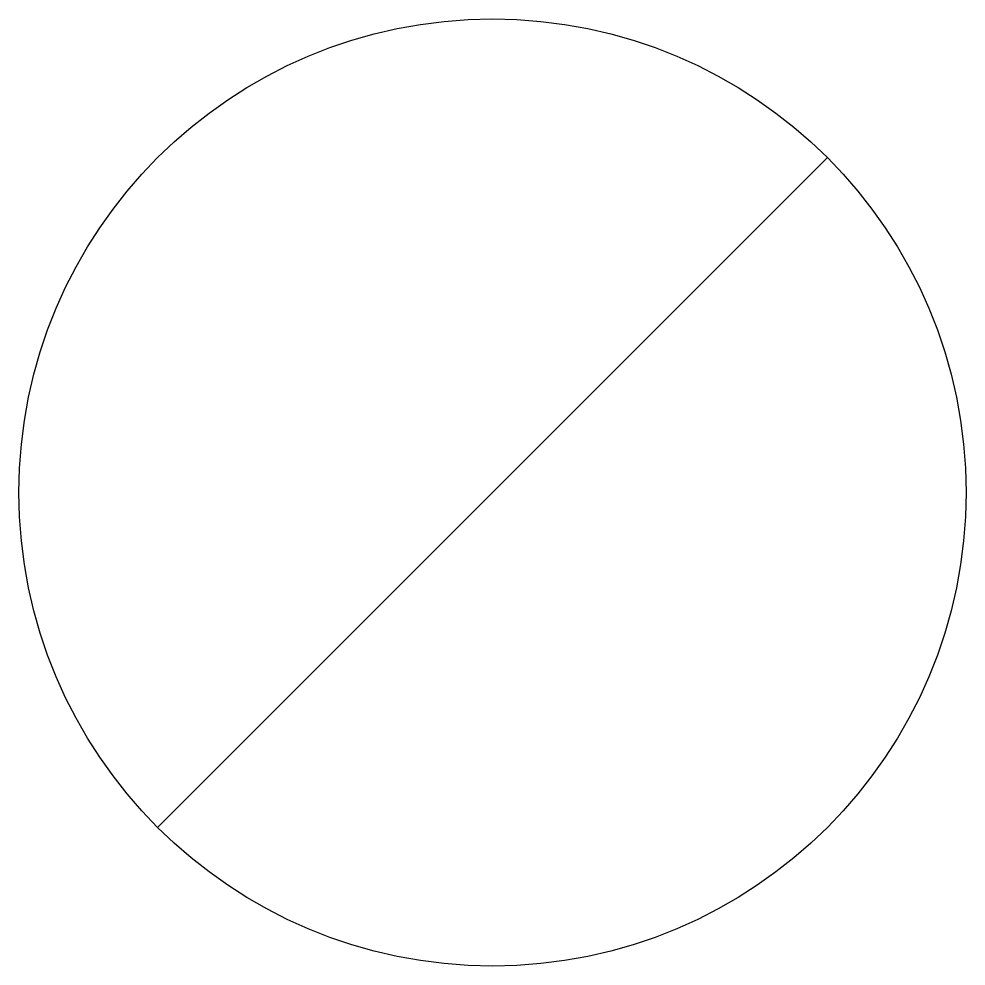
# Model space of a CAD drawing. Extents: x -1.5 to 1.5, y -1.5 to 1.5.
import ezdxf

# ---------------------------------------------------------------- set-up
doc = ezdxf.new("R2010")
doc.units = 0
doc.header["$LTSCALE"] = 0.2

msp = doc.modelspace()

# ---------------------------------------------------------------- linework, layer by layer
msp.add_line((-1.0607, -1.0607), (1.0607, 1.0608))
at = {"lineweight": -3}
msp.add_circle((0, 0), 1.5001, dxfattribs=at)

doc.saveas('drawing.dxf')
